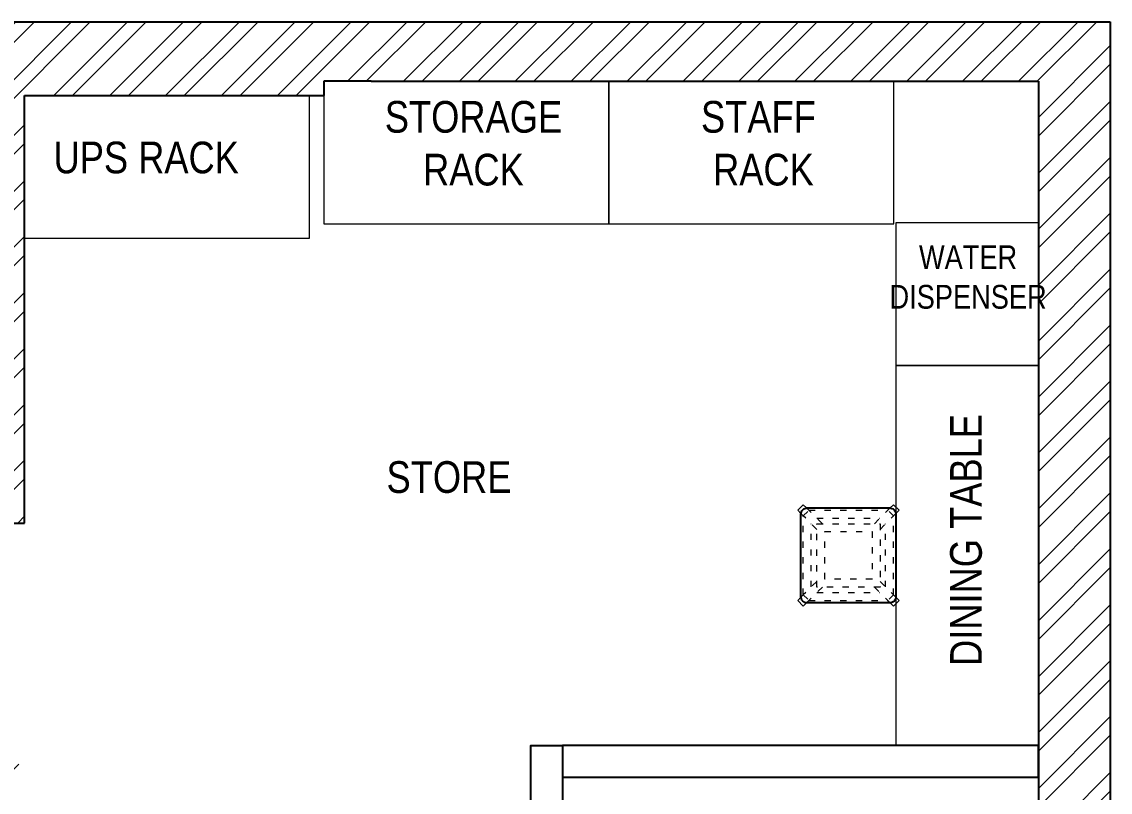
# Model space of a CAD drawing. Header units: feet. Extents: x 9612924 to 9629632, y -7132871 to -7123531.
# Drawn here: x 9626194 to 9629632, y -7125964 to -7123531 of the extents above; entities that cross this region are included whole.
import ezdxf

# ---------------------------------------------------------------- set-up
doc = ezdxf.new("R2010")
doc.units = ezdxf.units.FT
doc.header["$LTSCALE"] = 33
doc.header["$MEASUREMENT"] = 0
doc.linetypes.add('ACAD_ISO03W100', pattern=[30, 12, -18])
doc.layers.add('A-WALL', color=1, linetype='Continuous')
for name, color, linetype, lineweight in [('A-WALL HATCH', 251, 'Continuous', 0), ('LENS-PARTITION', 21, 'Continuous', 25), ('LENS-TEXT', 31, 'Continuous', 5), ('LENS_DIMENSION', 193, 'Continuous', 0), ('LENS_TEXT', 31, 'Continuous', 5), ('LK-FF&E WALL', 1, 'Continuous', 9), ('LN-ELEVATION-1', 81, 'Continuous', 25), ('LN-ELEVATION-3', 125, 'Continuous', 18), ('LN-ELEVATION-5', 167, 'Continuous', 5)]:
    doc.layers.add(name, color=color, linetype=linetype, lineweight=lineweight)
doc.styles.add('LK TXT', font='Gill Sans MT Condensed Regular.ttf', dxfattribs={"height": 100})
doc.styles.get("Standard").update_dxf_attribs({"font": 'Gill Sans MT Condensed Regular.ttf'})

# ---------------------------------------------------------------- blocks, each defined once
blk = doc.blocks.new('A$C48d32854')
at = {"layer": 'A-WALL HATCH'}
h = blk.add_hatch(dxfattribs=at)
h.set_pattern_fill('ANSI32', color=256, scale=333)
h.set_pattern_definition([(45, (-4384936.05, 5465014.21), (-88.2999593, 88.2999593), []), (45, (-4384877.19, 5465014.21), (-88.2999593, 88.2999593), [])])
h.paths.add_polyline_path([(-6251, 6026), (-6251, 6256), (-11913, 6256), (-11913, 6026)])
h.paths.add_polyline_path([(-10631.5, 330), (-7167.5, 330), (-7167.5, 240), (-5866.5, 240), (-5866.5, 470), (-7167.5, 470), (-7167.5, 560), (-10631.5, 560), (-12632.5, 560), (-12632.5, 330)])
h.paths.add_polyline_path([(-12876, 5581), (-12864, 5581), (-12727.7, 5581), (-12727.7, 5711), (-12999.7, 5711), (-12999.7, 5581)])
h.paths.add_polyline_path([(-231, 4215), (-230, 3251), (-230, 230), (-4009.5, 230), (-4009.5, 460), (-5406.5, 460), (-5406.5, 230), (-4239.5, 230), (-4239.5, 0), (0, 0), (0, 4215)])
h.paths.add_polyline_path([(-2484, 9152), (-227, 9152), (-227, 4555), (0, 4555), (0, 9340), (-5773, 9340), (-5773, 6256), (-5543, 6256), (-5543, 6763), (-3607, 6763), (-3447, 6763), (-3447, 7003), (-3607, 7003), (-5519, 7003), (-5519, 9110), (-3589, 9110), (-3589, 7757), (-3429, 7757), (-3429, 9107), (-2484, 9107)])
h.paths.add_polyline_path([(-4685, 4656), (-4685, 5874), (-4845, 5874), (-4845, 4814), (-5543, 4814), (-5543, 5712), (-5698, 5712), (-5698, 4656)], flags=17)
at = {"layer": 'A-WALL'}
for p, q in [((-5773, 9340), (0, 9340)), ((0, 9340), (0, 4555)), ((-2484, 9152), (-2484, 9107)), ((-2334, 9152), (-2484, 9152)), ((-2334, 9152), (-227, 9152)), ((-227, 9152), (-227, 4555)), ((-3429, 7757), (-3429, 9107)), ((-3429, 9107), (-2484, 9107)), ((-3589, 7757), (-3429, 7757))]:
    blk.add_line(p, q, dxfattribs=at)
blk = doc.blocks.new('Stool')
at = {"layer": 'LN-ELEVATION-1', "ltscale": 0.5}
blk.add_lwpolyline([(-130, 300), (130, 300, -0.414214), (150, 280), (150, 20, -0.414214), (130, 0), (-130, 0, -0.414214), (-150, 20), (-150, 280, -0.414214)], format="xyb", close=True, dxfattribs=at)
at = {"layer": 'LN-ELEVATION-3', "linetype": 'ACAD_ISO03W100', "ltscale": 0.05}
for p, q in [((-82.3, 250), (-124.7, 292.4)), ((-124.7, 292.4), (124.7, 292.4)), ((82.3, 250), (124.7, 292.4)), ((-100, 232.3), (-142.4, 274.7)), ((-142.4, 274.7), (-142.4, 25.3)), ((-117.4, 249.7), (-117.4, 50.3)), ((-99.7, 267.4), (99.7, 267.4)), ((100, 232.3), (142.4, 274.7)), ((117.4, 249.7), (117.4, 50.3)), ((142.4, 274.7), (142.4, 25.3)), ((-100, 67.7), (-142.4, 25.3)), ((-82.3, 50), (-124.7, 7.6)), ((82.3, 50), (124.7, 7.6)), ((100, 67.7), (142.4, 25.3)), ((-124.7, 7.6), (124.7, 7.6)), ((-99.7, 32.6), (99.7, 32.6))]:
    blk.add_line(p, q, dxfattribs=at)
for points in [[(-132.2, 299.9), (-124.7, 292.4), (-142.4, 274.7), (-149.9, 282.2)], [(132.2, 299.9), (124.7, 292.4), (142.4, 274.7), (149.9, 282.2)], [(-132.2, 0.1), (-124.7, 7.6), (-142.4, 25.3), (-149.9, 17.8)], [(132.2, 0.1), (124.7, 7.6), (142.4, 25.3), (149.9, 17.8)]]:
    blk.add_lwpolyline(points, dxfattribs=at)
for points in [[(-100, 250), (100, 250), (100, 50), (-100, 50)], [(-75, 225), (75, 225), (75, 75), (-75, 75)]]:
    blk.add_lwpolyline(points, close=True, dxfattribs=at)
at = {"layer": 'LN-ELEVATION-5', "ltscale": 0.5}
for points in [[(-149.9, 282.2), (-160.1, 292.4), (-142.4, 310.1), (-132.2, 299.9)], [(149.9, 282.2), (160.1, 292.4), (142.4, 310.1), (132.2, 299.9)], [(-149.9, 17.8), (-160.1, 7.6), (-142.4, -10.1), (-132.2, 0.1)], [(149.9, 17.8), (160.1, 7.6), (142.4, -10.1), (132.2, 0.1)]]:
    blk.add_lwpolyline(points, dxfattribs=at)

msp = doc.modelspace()

# ---------------------------------------------------------------- linework, layer by layer
at = {"layer": 'LENS-PARTITION'}
for points in [[(9627902.1, -7127566), (9627802.1, -7127566), (9627802.1, -7125816), (9627902.1, -7125816)], [(9627902.1, -7125916), (9629405.1, -7125916), (9629405.1, -7125816), (9627902.1, -7125816)]]:
    msp.add_lwpolyline(points, close=True, dxfattribs=at)
at = {"layer": 'LK-FF&E WALL'}
for points in [[(9628048.1, -7123719), (9627148.1, -7123719), (9627148.1, -7124169), (9628048.1, -7124169)], [(9628948.1, -7123719), (9628048.1, -7123719), (9628048.1, -7124169), (9628948.1, -7124169)], [(9627103.1, -7123764), (9626203.1, -7123764), (9626203.1, -7124214), (9627103.1, -7124214)], [(9628955.1, -7124616), (9629405.1, -7124616), (9629405.1, -7124166), (9628955.1, -7124166)], [(9629405.1, -7125816), (9629405.1, -7124616), (9628955.1, -7124616), (9628955.1, -7125816)]]:
    msp.add_lwpolyline(points, close=True, dxfattribs=at)

# ---------------------------------------------------------------- block references
at = {"layer": 'LENS_DIMENSION'}
msp.add_blockref('A$C48d32854', (9629632.1, -7132871), dxfattribs=at)
at = {"layer": 'LK-FF&E WALL', "rotation": 90}
msp.add_blockref('Stool', (9628955.1, -7125216), dxfattribs=at)

# ---------------------------------------------------------------- texts
at = {"layer": 'LENS-TEXT', "color": 0, "linetype": 'Continuous', "ltscale": 3, "attachment_point": 5, "style": 'LK TXT'}
for s, width, gutter_width, insert, char_height in [('STORAGE \\PRACK', 1099.487, 1, (9627620.8, -7123915.2), 100), ('STAFF\\P RACK', 1099.487, 1, (9628520.8, -7123915.2), 100), ('UPS RACK', 1099.487, 1, (9626587.2, -7123960.2), 100), ('WATER \\PDISPENSER', 264.162, 0.75, (9629183.1, -7124337.4), 75)]:
    msp.add_mtext_dynamic_manual_height_columns(s, width=width, gutter_width=gutter_width, heights=[0], dxfattribs=dict(at, insert=insert, char_height=char_height))
at = {"layer": 'LENS-TEXT', "color": 0, "linetype": 'Continuous', "ltscale": 3, "insert": (9629177.1, -7125167.4), "char_height": 100, "attachment_point": 5, "rotation": 90, "style": 'LK TXT'}
msp.add_mtext_dynamic_manual_height_columns('DINING TABLE', width=783.964, gutter_width=1, heights=[0], dxfattribs=at)
at = {"layer": 'LENS_TEXT', "linetype": 'Continuous', "ltscale": 3, "insert": (9627543.4, -7124969.3), "char_height": 100, "attachment_point": 5}
msp.add_mtext_dynamic_manual_height_columns('STORE', width=730.507, gutter_width=1, heights=[0], dxfattribs=at)

doc.saveas('drawing.dxf')
